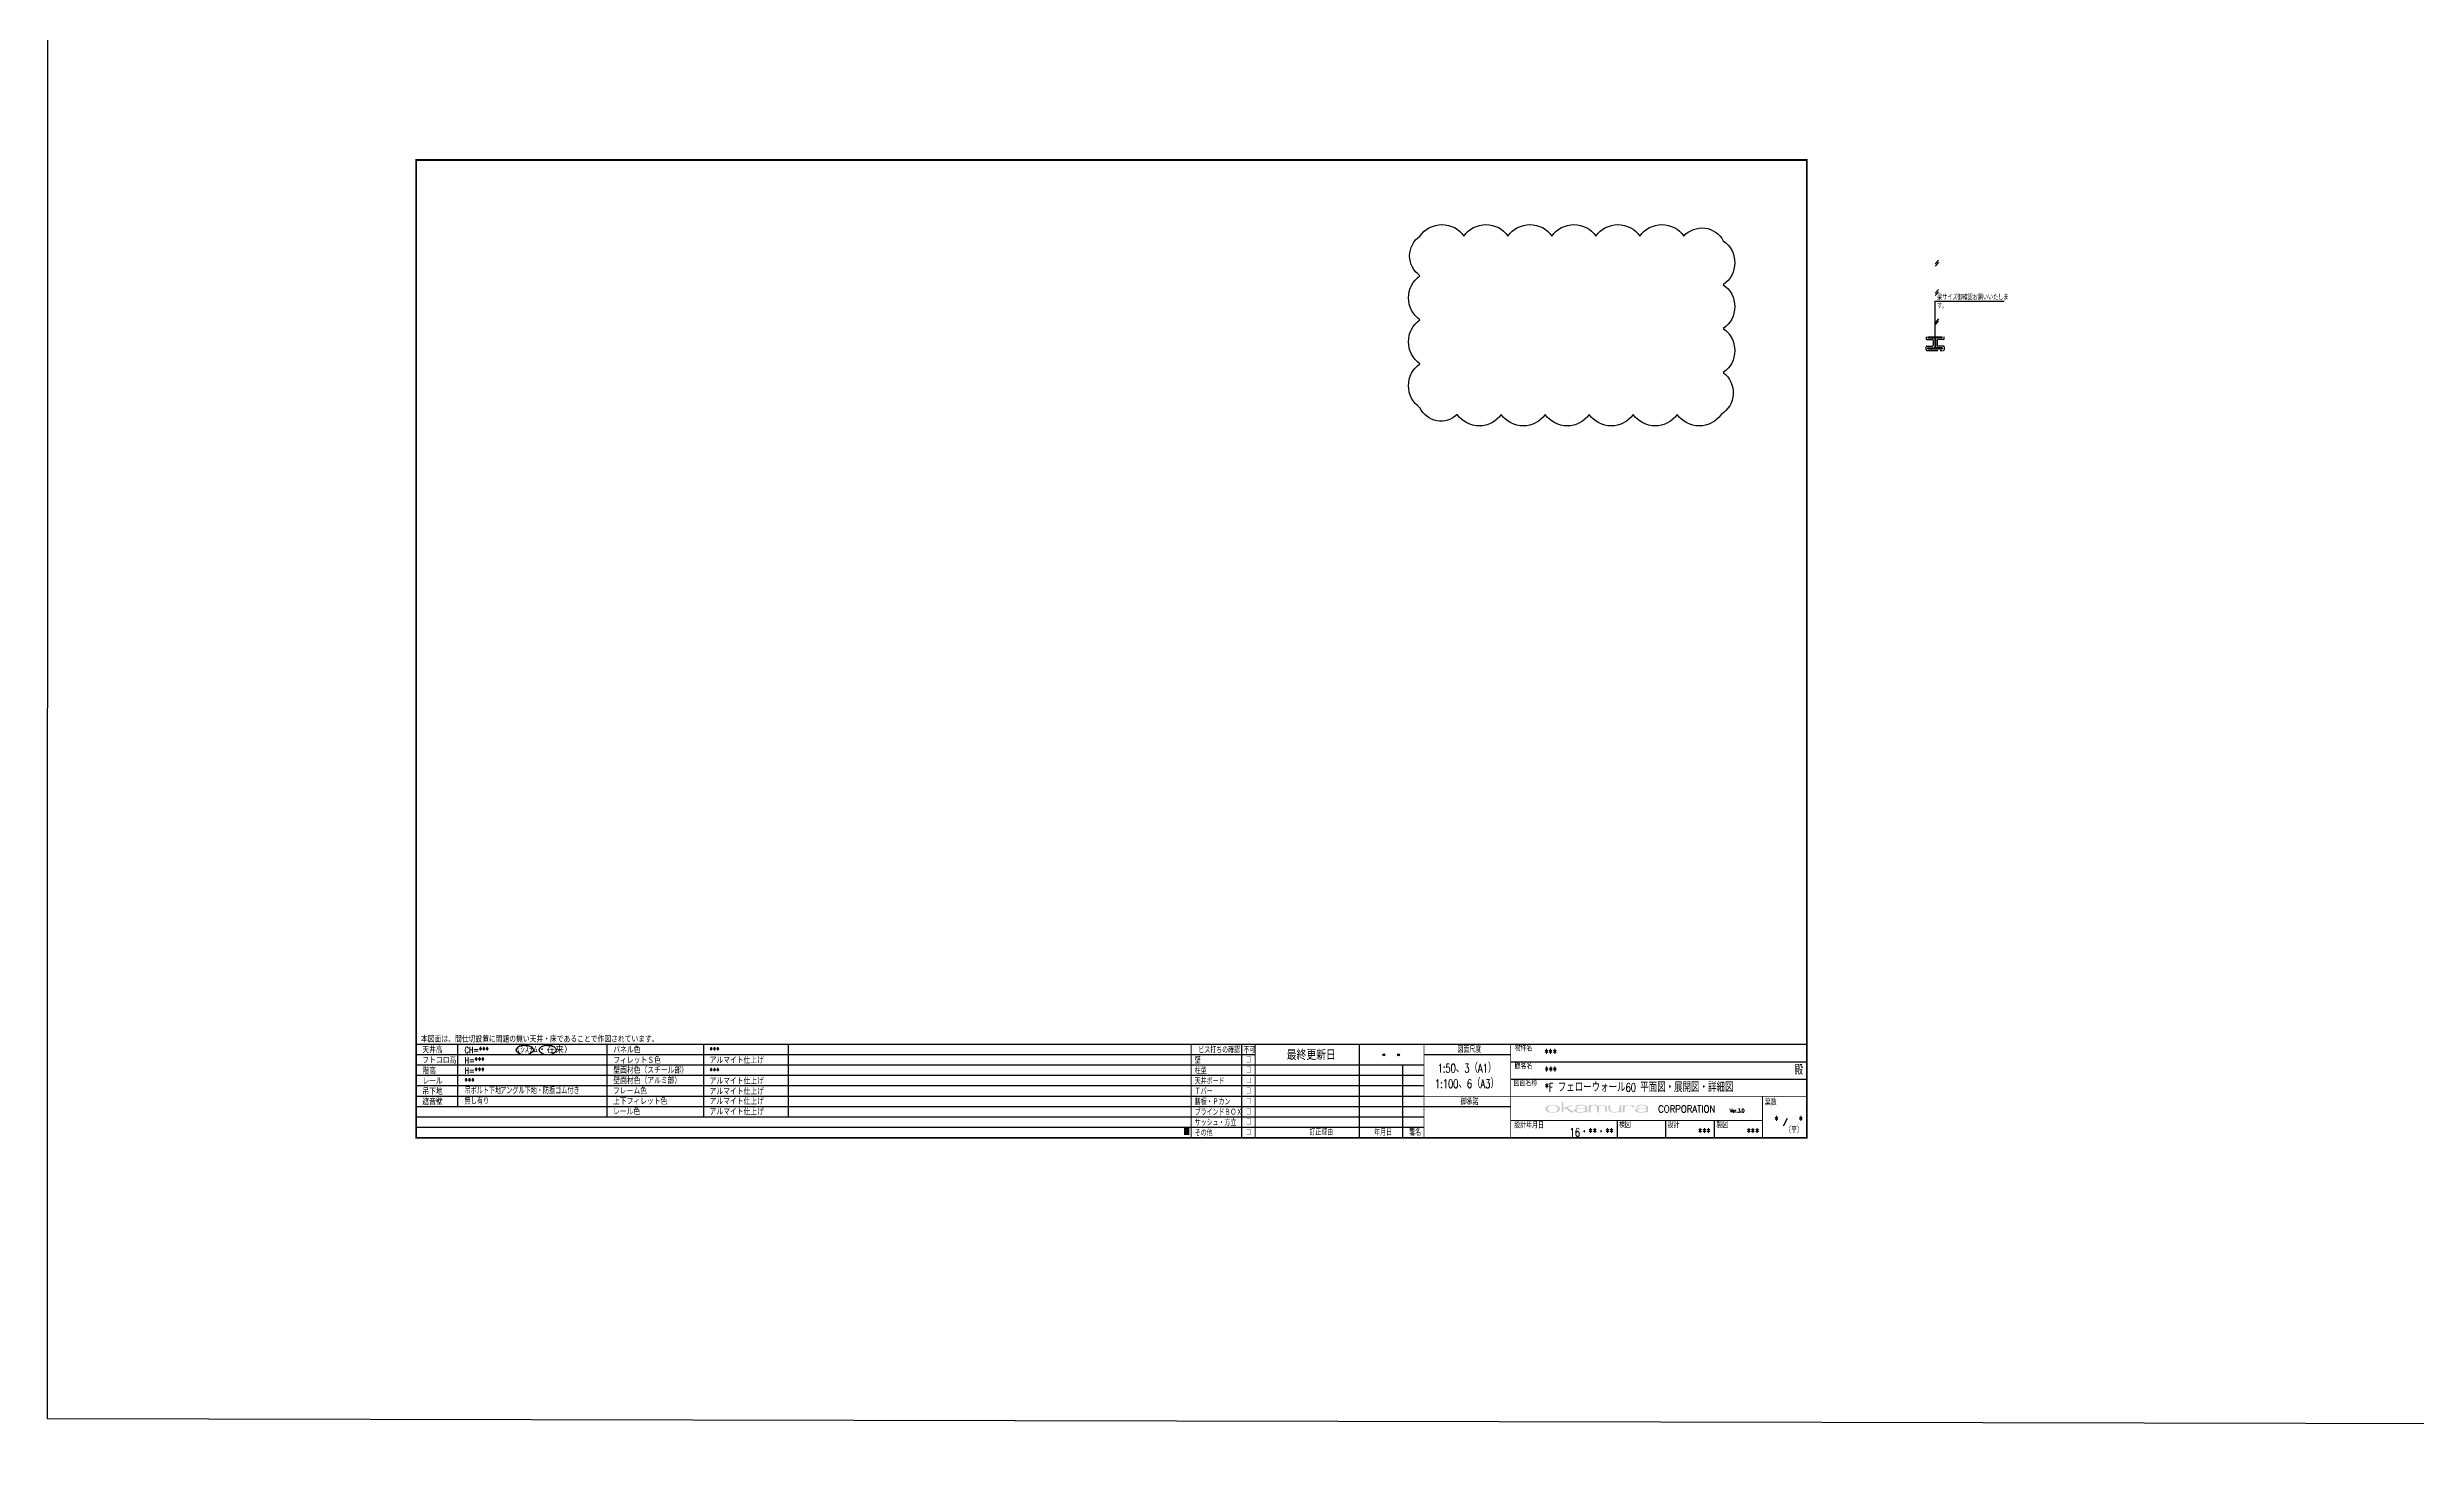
# Model space of a CAD drawing. Header units: millimetres. Extents: x -855187 to 47266, y -116283 to 213088.
# Drawn here: x -855187 to -786779, y -116283 to -75774 of the extents above; entities that cross this region are included whole.
import ezdxf
from ezdxf.enums import TextEntityAlignment as Align

# ---------------------------------------------------------------- set-up
doc = ezdxf.new("R2010")
doc.units = ezdxf.units.MM
doc.header["$LTSCALE"] = 10
doc.linetypes.add('PHANTOM', pattern=[63.5, 31.75, -6.35, 6.35, -6.35, 6.35, -6.35])
for name, color, linetype in [('_P16_文字', 3, 'Continuous'), ('_P16_製品', 4, 'Continuous'), ('_P16_製品寸法', 9, 'Continuous'), ('_別途', 6, 'PHANTOM'), ('_図面枠', 7, 'Continuous'), ('_図面補足', 3, 'Continuous'), ('_躯体', 8, 'Continuous')]:
    doc.layers.add(name, color=color, linetype=linetype)
doc.styles.add('OKAMURA', font='simplex8.shx', dxfattribs={"width": 0.7, "bigfont": 'BIGFONT.shx'})
doc.styles.get("Standard").update_dxf_attribs({"font": 'simplex8.shx', "bigfont": 'BIGFONT.shx'})
doc.dimstyles.new('OKAMURA-050', dxfattribs={"dimscale": 50, "dimtxt": 3, "dimasz": 1, "dimexe": 0, "dimexo": 3, "dimgap": 1, "dimtad": 1, "dimdec": 8, "dimdsep": 46, "dimtxsty": 'OKAMURA', "dimblk1": 'DOT', "dimblk2": 'DOT', "dimsah": 1, "dimcen": 0, "dimclrt": 3, "dimadec": 0, "dimazin": 0, "dimtfac": 1, "dimtdec": 8, "dimtix": 1, "dimtmove": 2, "dimatfit": 3, "dimfxl": 1, "dimtolj": 1, "dimarcsym": 0})

# ---------------------------------------------------------------- blocks, each defined once
blk = doc.blocks.new('P16_BONG_DA')
blk.add_lwpolyline([(-172.2, 14.2, -0.520567), (-122.2, 14.2, -0.520567), (-72.2, 14.2, -0.520567), (-22.2, 14.2, -0.520567), (27.8, 14.2, -0.520567), (77.8, 14.2, -0.520567), (127.8, 14.2, -0.520567), (172.6, 8.9, -0.520567), (172.6, -41.1, -0.520567), (172.6, -91.1, -0.520567), (172.6, -141.1, -0.520567), (170.2, -188.7, -0.520567), (120.2, -188.7, -0.520567), (70.2, -188.7, -0.520567), (20.2, -188.7, -0.520567), (-29.8, -188.7, -0.520567), (-79.8, -188.7, -0.520567), (-129.8, -188.7, -0.520567), (-172.2, -181, -0.520567), (-172.2, -131, -0.520567), (-172.2, -81, -0.520567), (-172.2, -31, -0.520567)], format="xyb", close=True)
blk = doc.blocks.new('P_WALL')
at = {"layer": '_躯体'}
for p, q in [((0, 63), (-95, -44)), ((0, 0), (-95, -107))]:
    blk.add_line(p, q, dxfattribs=at)
blk = doc.blocks.new('_DOT')
at = {"color": 0, "linetype": 'ByBlock'}
blk.add_line((-0.5, 0), (-1, 0), dxfattribs=at)
at = {"color": 0, "linetype": 'ByBlock', "const_width": 0.5}
blk.add_lwpolyline([(-0.25, 0, 1), (0.25, 0, 1)], format="xyb", close=True, dxfattribs=at)
blk = doc.blocks.new('Zuwaku_A1')
at = {"layer": '_図面枠', "linetype": 'Continuous'}
h = blk.add_hatch(color=7, dxfattribs=at)
edge = h.paths.add_edge_path()
edge.add_ellipse((656.3, 16.8), major_axis=(-4.3, 0), ratio=0.54777, start_angle=0, end_angle=360)
edge = h.paths.add_edge_path(flags=16)
edge.add_ellipse((656.3, 16.8), major_axis=(-2.96, 0), ratio=0.693584, start_angle=0, end_angle=360)
h.paths.add_polyline_path([(664.7, 17.5), (668.1, 18.9), (666.6, 18.9), (662.5, 17.2), (662.5, 20.7), (661.4, 20.7), (661.4, 14.7), (662.5, 14.7), (662.5, 16.6), (663.5, 17), (666.9, 14.7), (669, 14.7)])
edge = h.paths.add_edge_path()
edge.add_spline(control_points=[(676.3, 15.2), (676.3, 15.2), (676.3, 17.5), (676.3, 17.5)], knot_values=[0, 0, 0, 0, 1, 1, 1, 1], degree=3, periodic=0)
edge.add_spline(control_points=[(676.3, 17.5), (676.3, 18.1), (675.3, 19.2), (672.7, 19.2)], knot_values=[1, 1, 1, 1, 2, 2, 2, 2], degree=3, periodic=0)
edge.add_spline(control_points=[(672.7, 19.2), (670.8, 19.2), (669.2, 18.7), (669.2, 17.7)], knot_values=[2, 2, 2, 2, 3, 3, 3, 3], degree=3, periodic=0)
edge.add_line((669.2, 17.7), (670.4, 17.7))
edge.add_spline(control_points=[(670.4, 17.7), (670.4, 17.9), (670.5, 18.8), (672.8, 18.8)], knot_values=[5, 5, 5, 5, 6, 6, 6, 6], degree=3, periodic=0)
edge.add_spline(control_points=[(672.8, 18.8), (674.9, 18.8), (675, 18), (675.1, 17.7)], knot_values=[6, 6, 6, 6, 7, 7, 7, 7], degree=3, periodic=0)
edge.add_spline(control_points=[(675.1, 17.7), (675.1, 17.7), (675.1, 17.5), (675, 17.4)], knot_values=[7, 7, 7, 7, 8, 8, 8, 8], degree=3, periodic=0)
edge.add_spline(control_points=[(675, 17.4), (674.9, 17.2), (674.4, 17.2), (674.4, 17.2)], knot_values=[8, 8, 8, 8, 9, 9, 9, 9], degree=3, periodic=0)
edge.add_spline(control_points=[(674.4, 17.2), (673.9, 17.1), (670.8, 17.2), (670.8, 17.2)], knot_values=[9, 9, 9, 9, 10, 10, 10, 10], degree=3, periodic=0)
edge.add_spline(control_points=[(670.8, 17.2), (670.1, 17.2), (668.6, 16.8), (668.6, 15.9)], knot_values=[10, 10, 10, 10, 11, 11, 11, 11], degree=3, periodic=0)
edge.add_spline(control_points=[(668.6, 15.9), (668.6, 15.1), (670.2, 14.5), (672.1, 14.5)], knot_values=[11, 11, 11, 11, 12, 12, 12, 12], degree=3, periodic=0)
edge.add_spline(control_points=[(672.1, 14.5), (673.2, 14.5), (674.2, 14.7), (674.9, 15)], knot_values=[12, 12, 12, 12, 13, 13, 13, 13], degree=3, periodic=0)
edge.add_spline(control_points=[(674.9, 15), (674.9, 15), (675, 15.1), (675.1, 15)], knot_values=[13, 13, 13, 13, 14, 14, 14, 14], degree=3, periodic=0)
edge.add_spline(control_points=[(675.1, 15), (675.1, 14.9), (675.2, 14.8), (675.4, 14.8), (675.5, 14.8), (676.3, 14.8), (676.3, 14.8)], knot_values=[14, 14, 14, 14, 15, 15, 15, 16, 16, 16, 16], degree=3, periodic=0)
edge.add_spline(control_points=[(676.3, 14.8), (676.3, 14.8), (676.4, 14.8), (676.4, 14.8), (676.4, 14.8), (676.3, 15.1), (676.3, 15.2)], knot_values=[16, 16, 16, 16, 17, 17, 17, 18, 18, 18, 18], degree=3, periodic=0)
edge = h.paths.add_edge_path(flags=16)
edge.add_spline(control_points=[(670.1, 16), (670.1, 16.3), (670.4, 16.9), (671.3, 16.9)], knot_values=[3, 3, 3, 3, 4, 4, 4, 4], degree=3, periodic=0)
edge.add_spline(control_points=[(671.3, 16.9), (671.3, 16.9), (674.9, 16.9), (674.9, 16.9)], knot_values=[4, 4, 4, 4, 5, 5, 5, 5], degree=3, periodic=0)
edge.add_spline(control_points=[(674.9, 16.9), (675, 16.9), (675.1, 16.8), (675.1, 16.7)], knot_values=[5, 5, 5, 5, 6, 6, 6, 6], degree=3, periodic=0)
edge.add_spline(control_points=[(675.1, 16.7), (675.1, 16.7), (675.1, 16.7), (675.1, 16.7)], knot_values=[6, 6, 6, 6, 7, 7, 7, 7], degree=3, periodic=0)
edge.add_spline(control_points=[(675.1, 16.7), (675.1, 16.7), (675.1, 16), (675.1, 16)], knot_values=[0, 0, 0, 0, 1, 1, 1, 1], degree=3, periodic=0)
edge.add_spline(control_points=[(675.1, 16), (675.1, 15.4), (673.6, 14.9), (672.2, 14.9)], knot_values=[1, 1, 1, 1, 2, 2, 2, 2], degree=3, periodic=0)
edge.add_spline(control_points=[(672.2, 14.9), (671, 14.9), (670.1, 15.4), (670.1, 16)], knot_values=[2, 2, 2, 2, 3, 3, 3, 3], degree=3, periodic=0)
edge = h.paths.add_edge_path()
edge.add_spline(control_points=[(678.2, 17.5), (678.2, 18.3), (679.1, 18.8), (680.1, 18.8)], knot_values=[8, 8, 8, 8, 9, 9, 9, 9], degree=3, periodic=0)
edge.add_spline(control_points=[(680.1, 18.8), (681.1, 18.8), (681.9, 18.3), (681.9, 17.8)], knot_values=[9, 9, 9, 9, 10, 10, 10, 10], degree=3, periodic=0)
edge.add_spline(control_points=[(681.9, 17.8), (681.9, 17.8), (681.9, 14.7), (681.9, 14.7)], knot_values=[10, 10, 10, 10, 11, 11, 11, 11], degree=3, periodic=0)
edge.add_spline(control_points=[(681.9, 14.7), (681.9, 14.7), (683, 14.7), (683, 14.7)], knot_values=[11, 11, 11, 11, 12, 12, 12, 12], degree=3, periodic=0)
edge.add_spline(control_points=[(683, 14.7), (683, 14.7), (683, 17.6), (683, 17.6)], knot_values=[12, 12, 12, 12, 13, 13, 13, 13], degree=3, periodic=0)
edge.add_spline(control_points=[(683, 17.6), (683, 17.6), (683, 17.6), (683, 17.6)], knot_values=[13, 13, 13, 13, 13.99999, 13.99999, 13.99999, 13.99999], degree=3, periodic=0)
edge.add_spline(control_points=[(683, 17.6), (683, 18.1), (683.8, 18.8), (684.8, 18.8)], knot_values=[14, 14, 14, 14, 15, 15, 15, 15], degree=3, periodic=0)
edge.add_spline(control_points=[(684.8, 18.8), (685.8, 18.8), (686.6, 18.3), (686.6, 17.8)], knot_values=[15, 15, 15, 15, 16, 16, 16, 16], degree=3, periodic=0)
edge.add_spline(control_points=[(686.6, 17.8), (686.6, 17.8), (686.6, 14.7), (686.6, 14.7)], knot_values=[16, 16, 16, 16, 17, 17, 17, 17], degree=3, periodic=0)
edge.add_spline(control_points=[(686.6, 14.7), (686.6, 14.7), (687.7, 14.7), (687.7, 14.7)], knot_values=[17, 17, 17, 17, 18, 18, 18, 18], degree=3, periodic=0)
edge.add_spline(control_points=[(687.7, 14.7), (687.7, 14.7), (687.7, 17.8), (687.7, 17.8)], knot_values=[18, 18, 18, 18, 19, 19, 19, 19], degree=3, periodic=0)
edge.add_spline(control_points=[(687.7, 17.8), (687.7, 18.3), (686.5, 19.1), (685.1, 19.1)], knot_values=[19, 19, 19, 19, 20, 20, 20, 20], degree=3, periodic=0)
edge.add_spline(control_points=[(685.1, 19.1), (684.1, 19.1), (683.2, 18.8), (682.7, 18.3)], knot_values=[0, 0, 0, 0, 1, 1, 1, 1], degree=3, periodic=0)
edge.add_spline(control_points=[(682.7, 18.3), (682.3, 18.9), (681.5, 19.2), (680.4, 19.2)], knot_values=[1, 1, 1, 1, 2, 2, 2, 2], degree=3, periodic=0)
edge.add_spline(control_points=[(680.4, 19.2), (679.6, 19.2), (678.8, 19), (678.2, 18.7)], knot_values=[2, 2, 2, 2, 3, 3, 3, 3], degree=3, periodic=0)
edge.add_spline(control_points=[(678.2, 18.7), (678.2, 18.7), (678.2, 19.1), (678.2, 19.1)], knot_values=[3, 3, 3, 3, 4, 4, 4, 4], degree=3, periodic=0)
edge.add_spline(control_points=[(678.2, 19.1), (678.2, 19.1), (677.1, 19.1), (677.1, 19.1)], knot_values=[4, 4, 4, 4, 5, 5, 5, 5], degree=3, periodic=0)
edge.add_spline(control_points=[(677.1, 19.1), (677.1, 19.1), (677.1, 14.7), (677.1, 14.7)], knot_values=[5, 5, 5, 5, 6, 6, 6, 6], degree=3, periodic=0)
edge.add_spline(control_points=[(677.1, 14.7), (677.1, 14.7), (678.2, 14.7), (678.2, 14.7)], knot_values=[6, 6, 6, 6, 7, 7, 7, 7], degree=3, periodic=0)
edge.add_spline(control_points=[(678.2, 14.7), (678.2, 14.7), (678.2, 17.5), (678.2, 17.5)], knot_values=[7, 7, 7, 7, 8, 8, 8, 8], degree=3, periodic=0)
edge = h.paths.add_edge_path()
edge.add_spline(control_points=[(689.6, 16.4), (689.6, 16.4), (689.6, 18.9), (689.6, 18.9)], knot_values=[3, 3, 3, 3, 4, 4, 4, 4], degree=3, periodic=0)
edge.add_spline(control_points=[(689.6, 18.9), (689.6, 18.9), (688.5, 18.9), (688.5, 18.9)], knot_values=[4, 4, 4, 4, 5, 5, 5, 5], degree=3, periodic=0)
edge.add_spline(control_points=[(688.5, 18.9), (688.5, 18.9), (688.5, 16.5), (688.5, 16.5)], knot_values=[5, 5, 5, 5, 6, 6, 6, 6], degree=3, periodic=0)
edge.add_spline(control_points=[(688.5, 16.5), (688.5, 15.5), (690, 14.6), (691.9, 14.6)], knot_values=[6, 6, 6, 6, 7, 7, 7, 7], degree=3, periodic=0)
edge.add_spline(control_points=[(691.9, 14.6), (692.9, 14.6), (694, 14.8), (694.8, 15.2)], knot_values=[7, 7, 7, 7, 8, 8, 8, 8], degree=3, periodic=0)
edge.add_spline(control_points=[(694.8, 15.2), (694.8, 15.2), (694.8, 14.7), (694.8, 14.7)], knot_values=[8, 8, 8, 8, 9, 9, 9, 9], degree=3, periodic=0)
edge.add_spline(control_points=[(694.8, 14.7), (694.8, 14.7), (695.9, 14.7), (695.9, 14.7)], knot_values=[9, 9, 9, 9, 10, 10, 10, 10], degree=3, periodic=0)
edge.add_spline(control_points=[(695.9, 14.7), (695.9, 14.7), (695.9, 18.9), (695.9, 18.9)], knot_values=[10, 10, 10, 10, 11, 11, 11, 11], degree=3, periodic=0)
edge.add_spline(control_points=[(695.9, 18.9), (695.9, 18.9), (694.8, 18.9), (694.8, 18.9)], knot_values=[11, 11, 11, 11, 12, 12, 12, 12], degree=3, periodic=0)
edge.add_spline(control_points=[(694.8, 18.9), (694.8, 18.9), (694.8, 16), (694.8, 16)], knot_values=[0, 0, 0, 0, 1, 1, 1, 1], degree=3, periodic=0)
edge.add_spline(control_points=[(694.8, 16), (694.7, 15.4), (693.3, 14.9), (692.1, 14.9)], knot_values=[1, 1, 1, 1, 2, 2, 2, 2], degree=3, periodic=0)
edge.add_spline(control_points=[(692.1, 14.9), (690.4, 14.9), (689.6, 15.8), (689.6, 16.4)], knot_values=[2, 2, 2, 2, 3, 3, 3, 3], degree=3, periodic=0)
edge = h.paths.add_edge_path()
edge.add_spline(control_points=[(697.9, 17.5), (697.9, 17.5), (697.9, 17.5), (697.9, 17.5)], knot_values=[6, 6, 6, 6, 6.99999, 6.99999, 6.99999, 6.99999], degree=3, periodic=0)
edge.add_spline(control_points=[(697.9, 17.5), (697.9, 18.1), (699.1, 18.8), (700.5, 18.8)], knot_values=[7, 7, 7, 7, 8, 8, 8, 8], degree=3, periodic=0)
edge.add_spline(control_points=[(700.5, 18.8), (701.8, 18.8), (702.3, 18.2), (702.4, 17.7)], knot_values=[8, 8, 8, 8, 9, 9, 9, 9], degree=3, periodic=0)
edge.add_spline(control_points=[(702.4, 17.7), (702.4, 17.7), (703.8, 17.7), (703.8, 17.7)], knot_values=[9, 9, 9, 9, 10, 10, 10, 10], degree=3, periodic=0)
edge.add_spline(control_points=[(703.8, 17.7), (703.5, 18.4), (702.7, 19), (700.6, 19)], knot_values=[10, 10, 10, 10, 11, 11, 11, 11], degree=3, periodic=0)
edge.add_spline(control_points=[(700.6, 19), (699.5, 19), (698.5, 18.8), (697.9, 18.5)], knot_values=[0, 0, 0, 0, 1, 1, 1, 1], degree=3, periodic=0)
edge.add_spline(control_points=[(697.9, 18.5), (697.9, 18.5), (697.9, 18.9), (697.9, 18.9)], knot_values=[1, 1, 1, 1, 2, 2, 2, 2], degree=3, periodic=0)
edge.add_spline(control_points=[(697.9, 18.9), (697.9, 18.9), (696.7, 18.9), (696.7, 18.9)], knot_values=[2, 2, 2, 2, 3, 3, 3, 3], degree=3, periodic=0)
edge.add_spline(control_points=[(696.7, 18.9), (696.7, 18.9), (696.7, 14.7), (696.7, 14.7)], knot_values=[3, 3, 3, 3, 4, 4, 4, 4], degree=3, periodic=0)
edge.add_spline(control_points=[(696.7, 14.7), (696.7, 14.7), (697.9, 14.7), (697.9, 14.7)], knot_values=[4, 4, 4, 4, 5, 5, 5, 5], degree=3, periodic=0)
edge.add_spline(control_points=[(697.9, 14.7), (697.9, 14.7), (697.9, 17.5), (697.9, 17.5)], knot_values=[5, 5, 5, 5, 6, 6, 6, 6], degree=3, periodic=0)
edge = h.paths.add_edge_path()
edge.add_spline(control_points=[(711.4, 15.2), (711.4, 15.2), (711.4, 17.5), (711.4, 17.5)], knot_values=[0, 0, 0, 0, 1, 1, 1, 1], degree=3, periodic=0)
edge.add_spline(control_points=[(711.4, 17.5), (711.4, 18.1), (710.5, 19.2), (707.9, 19.2)], knot_values=[1, 1, 1, 1, 2, 2, 2, 2], degree=3, periodic=0)
edge.add_spline(control_points=[(707.9, 19.2), (706, 19.2), (704.4, 18.7), (704.4, 17.7)], knot_values=[2, 2, 2, 2, 3, 3, 3, 3], degree=3, periodic=0)
edge.add_line((704.4, 17.7), (705.6, 17.7))
edge.add_spline(control_points=[(705.6, 17.7), (705.6, 17.9), (705.7, 18.8), (707.9, 18.8)], knot_values=[5, 5, 5, 5, 6, 6, 6, 6], degree=3, periodic=0)
edge.add_spline(control_points=[(707.9, 18.8), (710.1, 18.8), (710.2, 18), (710.2, 17.7)], knot_values=[6, 6, 6, 6, 7, 7, 7, 7], degree=3, periodic=0)
edge.add_spline(control_points=[(710.2, 17.7), (710.2, 17.7), (710.3, 17.5), (710.2, 17.4)], knot_values=[7, 7, 7, 7, 8, 8, 8, 8], degree=3, periodic=0)
edge.add_spline(control_points=[(710.2, 17.4), (710.1, 17.2), (709.6, 17.2), (709.6, 17.2)], knot_values=[8, 8, 8, 8, 9, 9, 9, 9], degree=3, periodic=0)
edge.add_spline(control_points=[(709.6, 17.2), (709.1, 17.1), (706, 17.2), (706, 17.2)], knot_values=[9, 9, 9, 9, 10, 10, 10, 10], degree=3, periodic=0)
edge.add_spline(control_points=[(706, 17.2), (705.3, 17.2), (703.8, 16.8), (703.8, 15.9)], knot_values=[10, 10, 10, 10, 11, 11, 11, 11], degree=3, periodic=0)
edge.add_spline(control_points=[(703.8, 15.9), (703.8, 15.1), (705.4, 14.5), (707.3, 14.5)], knot_values=[11, 11, 11, 11, 12, 12, 12, 12], degree=3, periodic=0)
edge.add_spline(control_points=[(707.3, 14.5), (708.4, 14.5), (709.4, 14.7), (710.1, 15)], knot_values=[12, 12, 12, 12, 13, 13, 13, 13], degree=3, periodic=0)
edge.add_spline(control_points=[(710.1, 15), (710.1, 15), (710.2, 15.1), (710.2, 15)], knot_values=[13, 13, 13, 13, 14, 14, 14, 14], degree=3, periodic=0)
edge.add_spline(control_points=[(710.2, 15), (710.3, 14.9), (710.4, 14.8), (710.5, 14.8), (710.7, 14.8), (711.5, 14.8), (711.5, 14.8)], knot_values=[14, 14, 14, 14, 15, 15, 15, 16, 16, 16, 16], degree=3, periodic=0)
edge.add_spline(control_points=[(711.5, 14.8), (711.5, 14.8), (711.6, 14.8), (711.6, 14.8), (711.6, 14.8), (711.4, 15.1), (711.4, 15.2)], knot_values=[16, 16, 16, 16, 17, 17, 17, 18, 18, 18, 18], degree=3, periodic=0)
edge = h.paths.add_edge_path(flags=16)
edge.add_spline(control_points=[(710.3, 16), (710.3, 16), (710.3, 16.7), (710.3, 16.7)], knot_values=[0, 0, 0, 0, 1, 1, 1, 1], degree=3, periodic=0)
edge.add_spline(control_points=[(710.3, 16.7), (710.3, 16.8), (710.2, 16.9), (710.1, 16.9)], knot_values=[5, 5, 5, 5, 6, 6, 6, 6], degree=3, periodic=0)
edge.add_spline(control_points=[(710.1, 16.9), (710.1, 16.9), (706.5, 16.9), (706.5, 16.9)], knot_values=[4, 4, 4, 4, 5, 5, 5, 5], degree=3, periodic=0)
edge.add_spline(control_points=[(706.5, 16.9), (705.5, 16.9), (705.2, 16.3), (705.2, 16)], knot_values=[3, 3, 3, 3, 4, 4, 4, 4], degree=3, periodic=0)
edge.add_spline(control_points=[(705.2, 16), (705.2, 15.4), (706.2, 14.9), (707.4, 14.9)], knot_values=[2, 2, 2, 2, 3, 3, 3, 3], degree=3, periodic=0)
edge.add_spline(control_points=[(707.4, 14.9), (708.7, 14.9), (710.3, 15.4), (710.3, 16)], knot_values=[1, 1, 1, 1, 2, 2, 2, 2], degree=3, periodic=0)
at = {"layer": '_図面枠', "color": 7, "linetype": 'Continuous'}
for p, q in [((484.5, 48), (0, 48)), ((582, 42), (0, 42)), ((544.5, 54), (544.5, 0)), ((569.5, 42), (569.5, 0)), ((632, 48), (582, 48)), ((582, 36), (0, 36)), ((582, 30), (0, 30)), ((484.5, 24), (0, 24)), ((632, 18), (0, 18)), ((582, 24), (484.5, 24)), ((582, 12), (0, 12)), ((582, 6), (0, 6)), ((693.5, 10), (693.5, 0)), ((721.5, 10), (721.5, 0)), ((749.5, 10), (749.5, 0)), ((789.6, 7), (791.9, 11.4))]:
    blk.add_line(p, q, dxfattribs=at)
at = {"layer": '_図面枠', "color": 7}
for p, q in [((476.5, 54), (476.5, 0)), ((632, 44), (803, 44)), ((632, 34), (803, 34))]:
    blk.add_line(p, q, dxfattribs=at)
at = {"layer": '_図面枠', "color": 7, "const_width": 1}
blk.add_lwpolyline([(803, 565), (0, 565), (0, 0), (803, 0)], close=True, dxfattribs=at)
at = {"layer": '_図面枠', "color": 7}
for points, const_width in [([(0, 54), (803, 54)], 0.7), ([(582, 24), (803, 24)], 0.5), ([(632, 10), (777.5, 10)], 0.5)]:
    blk.add_lwpolyline(points, dxfattribs=dict(at, const_width=const_width))
at = {"layer": '_図面枠', "color": 7, "linetype": 'Continuous', "const_width": 0.5}
for points in [[(447.5, 54), (447.5, 0)], [(484.5, 54), (484.5, 0)], [(582, 54), (582, 0)], [(632, 54), (632, 0)], [(777.5, 24), (777.5, 0)]]:
    blk.add_lwpolyline(points, dxfattribs=at)
at = {"layer": '_図面枠', "color": 7, "linetype": 'Continuous'}
for centre, radius in [((558.8, 48), 0.5), ((558.8, 48), 0.25), ((567.3, 48), 0.5), ((567.3, 48), 0.25)]:
    blk.add_circle(centre, radius, dxfattribs=at)
at = {"layer": '_図面枠', "color": 3, "style": 'OKAMURA', "width": 0.7}
for s, height, p in [('壁', 3.5, (449.6, 43)), ('ビス打ちの確認', 3.5, (451.7, 49)), ('不可', 3.5, (477.7, 49)), ('最終更新日', 6, (502.7, 45)), ('図面尺度 ', 3.5, (601.3, 49.3)), ('物件名 ', 3.5, (634.3, 50.1)), ('顧客名 ', 3.5, (634.3, 39.8)), ('殿', 5, (796, 36.6)), ('柱型', 3.5, (449.6, 37)), ('天井ボード', 3.5, (449.6, 31)), ('Ｔバー', 3.5, (449.6, 25)), ('図面名称 ', 3.5, (633.7, 30)), ('膳板・Ｐカン', 3.5, (449.6, 19)), ('ブラインドＢＯＸ', 3.5, (449.6, 13)), ('御承諾', 3.5, (603.1, 19.1)), ('葉数 ', 3.5, (778.8, 18.8)), ('サッシュ・方立', 3.5, (449.6, 7)), ('その他', 3.5, (449.6, 1)), ('訂正理由 ', 3.5, (515.8, 1.5)), ('年月日 ', 3.5, (553.2, 1.3)), ('署名 ', 3.5, (573.4, 1.4)), ('設計年月日 ', 3.5, (634.1, 5.6)), ('検図 ', 3.5, (694.6, 5.8)), ('設計 ', 3.5, (722.6, 5.8)), ('製図 ', 3.5, (750.8, 5.8))]:
    blk.add_text(s, height=height, dxfattribs=at).set_placement(p)
at = {"layer": '_図面枠', "color": 7, "linetype": 'Continuous', "width": 0.9}
for s, height, p in [('CORPORATION', 4, (717.2, 14.7)), ('Ver.3.0', 2, (758.6, 14.7))]:
    blk.add_text(s, height=height, dxfattribs=at).set_placement(p)
at = {"layer": '_図面枠', "color": 3, "style": 'OKAMURA', "flags": 8}
for tag, p, height, width in [('備考欄01', (3, 49.5), 3.5, 0.7), ('備考欄02', (3, 43.5), 3.5, 0.7), ('備考欄03', (3, 37.5), 3.5, 0.7), ('ビス打ち確認01', (479.2, 43.5), 3, 0.7), ('BUKKENNAME', (651.5, 46.4), 5, 0.7), ('KOKYAKUNAME', (651.6, 36.2), 5, 0.7), ('備考欄04', (3, 31.5), 3.5, 0.7), ('備考欄05', (3, 25.5), 3.5, 0.7), ('ビス打ち確認02', (479.2, 37.5), 3, 0.7), ('ビス打ち確認03', (479.2, 31.5), 3, 0.7), ('ビス打ち確認04', (479.2, 25.5), 3, 0.7), ('図面更新内容01', (487.5, 37.5), 3, 0.7), ('図面更新内容02', (487.5, 31.5), 3, 0.7), ('図面更新内容03', (487.5, 25.5), 3, 0.7), ('ZUMENNAME(FREE_INPUT)', (651.7, 26.6), 5, 0.7), ('備考欄06', (3, 19.5), 3.5, 0.7), ('備考欄07', (3, 13.5), 3.5, 0.7), ('ビス打ち確認05', (479.2, 19.5), 3, 0.7), ('ビス打ち確認06', (479.2, 13.5), 3, 0.7), ('図面更新内容04', (487.5, 19.5), 3, 0.7), ('図面更新内容05', (487.5, 13.5), 3, 0.7), ('備考欄08', (3, 7.5), 3.5, 0.7), ('備考欄09', (3, 1.5), 3.5, 0.7), ('避難安全検証法', (443, 1.5), 3.5, 0.8), ('ビス打ち確認07', (479.2, 7.5), 3, 0.7), ('ビス打ち確認08', (479.2, 1.5), 3, 0.7), ('図面更新内容06', (487.5, 7.5), 3, 0.7)]:
    blk.add_attdef(tag, p, '', height=height, dxfattribs=dict(at, width=width))
at = {"layer": '_図面枠', "color": 3, "style": 'OKAMURA', "width": 0.7, "flags": 8}
for tag, height, p in [('最終更新年', 4, (556.8, 46)), ('最終更新月', 4, (565.3, 46)), ('最終更新日', 4, (573.8, 46)), ('SYODAKU-DATE', 5, (629.2, 4.9)), ('SEKKEI-DATE', 5, (691.5, 0.7)), ('KENZU', 5, (719.5, 0.7)), ('SEKKEI', 5, (747.5, 0.7)), ('YOUSUU-KO', 5, (786.7, 7.7)), ('SEIZU', 5, (775.5, 0.7)), ('YOUSUU', 5, (800.8, 7.7))]:
    blk.add_attdef(tag, text='', height=height, dxfattribs=at).set_placement(p, align=Align.RIGHT)
for tag, height, p in [('ZUMENSCALE', 5, (606.8, 37.7)), ('図面更新日01', 3, (557, 37.5)), ('図面更新日02', 3, (557, 31.5)), ('図面更新日03', 3, (557, 25.5)), ('更新者名01', 3, (575.7, 37.5)), ('更新者名02', 3, (575.7, 31.5)), ('更新者名03', 3, (575.7, 25.5)), ('ZUMENSCALE02', 5, (606.8, 28.8)), ('図面更新日04', 3, (557, 19.5)), ('図面更新日05', 3, (557, 13.5)), ('更新者名04', 3, (575.7, 19.5)), ('更新者名05', 3, (575.7, 13.5)), ('図面更新日06', 3, (557, 7.5)), ('SYODAKUCHECK', 8, (597.3, 4.9)), ('更新者名06', 3, (575.7, 7.5))]:
    blk.add_attdef(tag, text='', height=height, dxfattribs=at).set_placement(p, align=Align.CENTER)
at = {"layer": '_図面補足', "color": 2, "style": 'OKAMURA', "width": 0.8, "flags": 8}
blk.add_attdef('注意事項', (2.8, 55.2), '', height=3.5, dxfattribs=at)
at = {"layer": 'Defpoints', "style": 'OKAMURA', "width": 0.7, "flags": 8}
blk.add_attdef('ZUWAKUTYPE', text='', height=3.5, dxfattribs=at).set_placement((800.8, 2.8), align=Align.RIGHT)
blk = doc.blocks.new('P16_FRAME')
at = {"layer": '_図面枠', "color": 7, "linetype": 'Continuous'}
for p, q in [((1197, 2700), (1197, 900)), ((5500, 2700), (5500, 600)), ((8296, 2700), (8296, 600)), ((10745, 2700), (10745, 600))]:
    blk.add_line(p, q, dxfattribs=at)
at = {"layer": '_図面枠', "color": 1, "linetype": 'Continuous'}
for centre in [(3135, 2541), (3797, 2541)]:
    blk.add_ellipse(centre, major_axis=(-249, 0), ratio=0.555133, dxfattribs=at)
at = {"layer": '_図面枠', "xscale": 50, "yscale": 50, "zscale": 50}
blk.add_blockref('Zuwaku_A1', (0, 0), dxfattribs=at).add_auto_attribs({'ZUMENSCALE': '1:50、3（A1）', 'ZUMENSCALE02': '1:100、6（A3）', 'BUKKENNAME': '***', 'KOKYAKUNAME': '***', 'ZUMENNAME(FREE_INPUT)': '*F フェローウォール60 平面図・展開図・詳細図', 'SEKKEI-DATE': '16・**・**', 'SEKKEI': '***', 'SEIZU': '***', 'YOUSUU-KO': '*', 'YOUSUU': '*', 'ZUWAKUTYPE': '（平）', '避難安全検証法': '■', '注意事項': '本図面は、間仕切設置に問題の無い天井・床であることで作図されています。', 'ビス打ち確認01': '□', 'ビス打ち確認02': '□', 'ビス打ち確認03': '□', 'ビス打ち確認04': '□', 'ビス打ち確認05': '□', 'ビス打ち確認06': '□', 'ビス打ち確認07': '□', 'ビス打ち確認08': '□'})
at = {"layer": '_図面枠', "color": 3, "style": 'OKAMURA', "width": 0.8}
for s, p in [('天井高 ', (177, 2450)), ('フトコロ高 ', (177, 2150)), ('壁面材色（スチール部）', (5692, 1863)), ('パネル色', (5692, 2450)), ('フィレットＳ色', (5692, 2150)), ('***', (8472, 2450)), ('アルマイト仕上げ', (8472, 2150)), ('階高 ', (177, 1850)), ('吊下地', (177, 1250)), ('レール', (177, 1550)), ('壁面材色（アルミ部）', (5692, 1563)), ('フレーム色', (5683, 1265)), ('***', (8472, 1850)), ('アルマイト仕上げ', (8472, 1550)), ('アルマイト仕上げ', (8472, 1250)), ('遮音壁', (177, 950)), ('上下フィレット色', (5683, 965)), ('レール色', (5683, 665)), ('アルマイト仕上げ', (8472, 963)), ('アルマイト仕上げ', (8472, 663))]:
    blk.add_text(s, height=175, dxfattribs=at).set_placement(p)
at = {"layer": '_図面枠', "color": 3, "linetype": 'Continuous', "style": 'OKAMURA', "width": 0.7}
for s, p in [('CH=***', (1396, 2450)), ('H=***', (1396, 2150)), ('***', (1396, 1550)), ('吊ボルト下地', (1396, 1270)), ('H=***', (1396, 1850)), ('無し', (1396, 970))]:
    blk.add_text(s, height=180, dxfattribs=at).set_placement(p)
at = {"layer": '_図面枠', "color": 3, "linetype": 'Continuous', "style": 'OKAMURA'}
blk.add_text('（ｼｽﾃﾑ・在来）', height=180, dxfattribs=at).set_placement((2755, 2450))
at = {"layer": '_図面枠', "color": 1, "linetype": 'Continuous', "style": 'OKAMURA', "width": 0.7}
for s, p in [('アングル下地・防振ゴム付き', (2425, 1270)), ('有り', (1756, 970))]:
    blk.add_text(s, height=180, dxfattribs=at).set_placement(p)
blk = doc.blocks.new('*U305')
at = {"layer": '_別途'}
for p, q in [((-257, 0), (-257, -62)), ((-257, -380), (-257, -288)), ((-237, -82), (-79, -82)), ((-237, -268), (-79, -268)), ((-237, -400), (237, -400)), ((-59, -102), (-59, -205)), ((-59, -205), (-59, -248)), ((58, -102), (58, -212)), ((58, -205), (58, -248)), ((237, -82), (78, -82)), ((237, -268), (78, -268)), ((257, -62), (257, 0)), ((257, -288), (257, -380))]:
    blk.add_line(p, q, dxfattribs=at)
for centre, start, end in [((-237, -62), 180, 270), ((-237, -288), 90, 180), ((-237, -380), 180, 270), ((-79, -102), 0, 90), ((-79, -248), 270, 0), ((78, -102), 90, 180), ((78, -248), 180, 270), ((237, -62), 270, 0), ((237, -288), 0, 90), ((237, -380), 270, 0)]:
    blk.add_arc(centre, 20, start, end, dxfattribs=at)
at = {"layer": '_躯体'}
for p, q in [((-207, 0), (-207, -32)), ((-207, 0), (207, 0)), ((-207, -32), (-20, -32)), ((-207, -318), (-20, -318)), ((-207, -350), (-207, -318)), ((-207, -350), (207, -350)), ((-9, -43), (-9, -205)), ((-9, -205), (-9, -307)), ((8, -43), (8, -205)), ((8, -205), (8, -307)), ((207, -32), (19, -32)), ((207, -318), (19, -318)), ((207, -32), (207, 0)), ((207, -318), (207, -350))]:
    blk.add_line(p, q, dxfattribs=at)
for centre, start, end in [((-20, -43), 0, 90), ((-20, -307), 270, 0), ((19, -43), 90, 180), ((19, -307), 180, 270)]:
    blk.add_arc(centre, 11, start, end, dxfattribs=at)
for p in [(95, 2150), (95, 1300), (95, 1300), (95, 450)]:
    blk.add_blockref('P_WALL', p, dxfattribs=at)
at = {"layer": '_P16_文字', "insert": (56, 1212), "char_height": 150, "attachment_point": 1, "style": 'OKAMURA'}
blk.add_mtext_dynamic_manual_height_columns('梁サイズ御確認お願いいたします。', width=2097.45, gutter_width=37.5, heights=[0], dxfattribs=at)
at = {"layer": '_P16_文字'}
blk.add_leader([(0, 0), (0, 1028), (1990, 1026)], dimstyle='OKAMURA-050', override={"dimgap": 1, "dimtad": 0}, dxfattribs=at)

msp = doc.modelspace()

# ---------------------------------------------------------------- linework, layer by layer
at = {"layer": '_P16_製品寸法'}
msp.add_lwpolyline([(-429423, -116283), (-855187, -115392), (-855090, 172860), (-429327, 171970)], close=True, dxfattribs=at)

# ---------------------------------------------------------------- block references
at = {"layer": '_P16_製品'}
msp.add_blockref('*U305', (-800680, -84133), dxfattribs=at)
at = {"layer": '_P16_製品寸法'}
msp.add_blockref('P16_FRAME', (-844538, -107277), dxfattribs=at)
at = {"layer": '_躯体', "color": 0, "xscale": 25.4, "yscale": 25.4, "zscale": 25.4}
msp.add_blockref('P16_BONG_DA', (-811181, -81585), dxfattribs=at)

doc.saveas('drawing.dxf')
